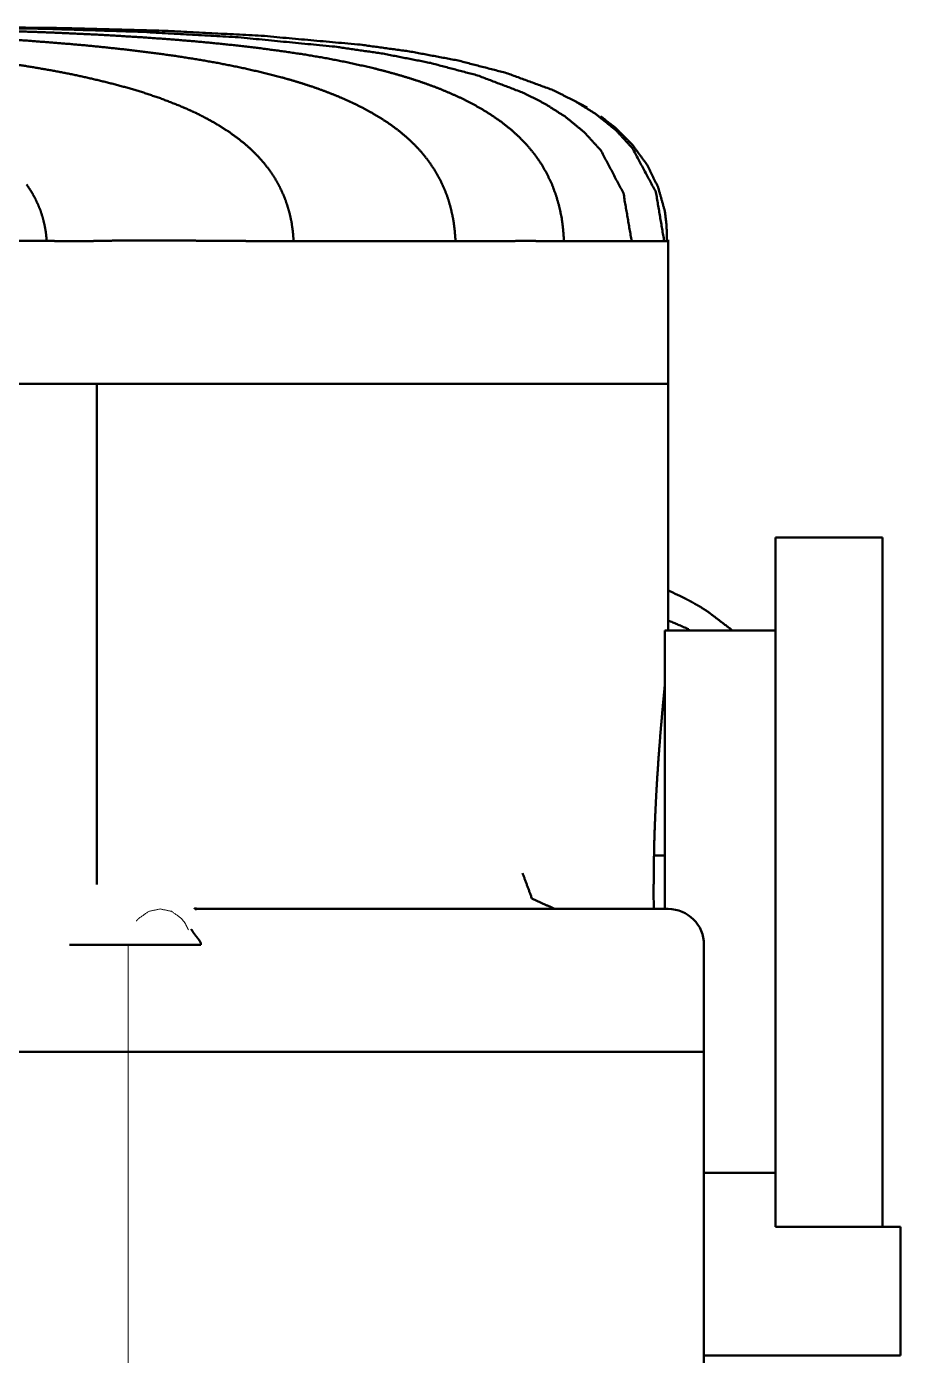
# Paper-space layout 'Layout1' of a CAD drawing. Header units: millimetres. Extents: x 37 to 380, y 30 to 264.
# Drawn here: x 76.69 to 88.92, y 153.85 to 172.45 of the extents above; entities that cross this region are included whole.
import ezdxf

# ---------------------------------------------------------------- set-up
doc = ezdxf.new("R2010")
doc.units = ezdxf.units.MM
doc.layers.add('170', color=7, linetype='Continuous', true_color=0xffffff)

psp = doc.layouts.get("Layout1")

# ---------------------------------------------------------------- linework, layer by layer
at = {"layer": '170', "color": 155, "linetype": 'Continuous', "lineweight": 50}
for p, q in [((84.533, 171.318), (84.336, 171.42)), ((84.359, 171.409), (84.353, 171.414)), ((85.669, 167.449), (85.669, 169.466)), ((77.669, 160.443), (77.669, 167.449)), ((85.669, 163.999), (85.669, 167.449)), ((88.669, 165.299), (87.169, 165.299)), ((87.169, 163.999), (85.619, 163.999)), ((85.47, 160.849), (85.619, 160.849)), ((85.465, 160.098), (85.464, 160.349)), ((79.099, 160.099), (79.037, 160.108)), ((80.972, 160.099), (79.099, 160.099)), ((86.169, 158.099), (86.169, 159.599)), ((80.801, 158.099), (79.128, 158.099)), ((80.801, 158.099), (79.128, 158.099)), ((86.169, 141.549), (86.169, 158.099)), ((86.169, 156.407), (87.169, 156.407)), ((87.169, 156.407), (87.169, 155.649)), ((87.169, 155.649), (88.919, 155.649)), ((88.919, 155.649), (88.919, 153.849)), ((86.169, 153.849), (88.919, 153.849))]:
    psp.add_line(p, q, dxfattribs=at)
at = {"layer": '170', "color": 155, "linetype": 'Continuous', "lineweight": 13}
for p, q in [((78.108, 159.599), (78.108, 158.099)), ((78.108, 158.099), (78.108, 141.549))]:
    psp.add_line(p, q, dxfattribs=at)
at = {"layer": '170', "color": 155, "linetype": 'Continuous', "lineweight": 50}
psp.add_arc((85.669, 159.599), 0.5, 0, 90, dxfattribs=at)
for points, knots in [([(73.33, 172.442), (73.778, 172.439), (74.428, 172.432), (75.078, 172.422), (75.728, 172.409), (76.378, 172.391), (77.028, 172.368), (77.677, 172.338), (78.002, 172.319), (78.326, 172.299), (78.651, 172.276), (78.975, 172.25), (79.299, 172.22), (79.622, 172.187), (79.945, 172.149), (80.267, 172.106), (80.589, 172.058), (80.909, 172.003), (81.228, 171.94), (81.545, 171.867), (81.703, 171.827), (81.86, 171.784), (82.016, 171.738), (82.171, 171.688), (82.324, 171.635), (82.476, 171.577), (82.627, 171.514), (82.774, 171.447), (82.92, 171.374), (83.062, 171.294), (83.2, 171.208), (83.334, 171.115), (83.461, 171.014), (83.583, 170.904), (83.695, 170.787), (83.799, 170.661), (83.892, 170.527), (83.973, 170.386), (84.042, 170.239), (84.099, 170.086), (84.144, 169.929), (84.177, 169.77), (84.198, 169.608), (84.209, 169.445)], [0, 0, 0.036845, 0.090319, 0.143795, 0.197271, 0.250749, 0.304227, 0.357705, 0.384445, 0.411185, 0.437926, 0.464666, 0.491407, 0.518147, 0.544886, 0.571624, 0.598362, 0.625102, 0.651847, 0.678595, 0.691971, 0.705349, 0.718727, 0.732106, 0.745484, 0.758862, 0.772239, 0.785615, 0.798993, 0.812377, 0.825772, 0.839178, 0.852592, 0.866002, 0.879403, 0.892789, 0.906169, 0.919549, 0.93294, 0.946347, 0.959768, 0.973195, 0.986612, 1, 1]), ([(73.85, 172.451), (75.802, 172.445), (77.192, 172.43), (78.583, 172.393), (79.972, 172.323), (81.357, 172.198), (82.046, 172.103), (82.729, 171.975), (83.403, 171.801), (84.055, 171.561), (84.367, 171.406), (84.662, 171.221), (84.934, 171.002), (85.169, 170.746), (85.496, 170.133), (85.612, 169.446)], [0, 0, 0.149189, 0.255513, 0.361827, 0.468149, 0.574461, 0.627619, 0.68079, 0.733971, 0.787125, 0.813717, 0.840348, 0.866999, 0.893599, 0.946703, 1, 1]), ([(73.907, 172.45), (75.565, 172.441), (76.927, 172.42), (78.287, 172.377), (79.647, 172.301), (81.002, 172.17), (81.675, 172.072), (82.343, 171.941), (83.001, 171.766), (83.638, 171.525), (83.942, 171.371), (84.229, 171.188), (84.493, 170.972), (84.723, 170.72), (85.041, 170.12), (85.156, 169.449)], [0, 0, 0.132142, 0.24062, 0.349096, 0.457576, 0.566044, 0.62028, 0.67453, 0.72879, 0.783027, 0.810162, 0.837336, 0.864531, 0.891677, 0.945745, 1, 1]), ([(48.913, 169.449), (48.923, 169.581), (48.942, 169.711), (48.97, 169.84), (49.007, 169.967), (49.053, 170.091), (49.109, 170.21), (49.174, 170.325), (49.246, 170.435), (49.327, 170.54), (49.414, 170.638), (49.508, 170.731), (49.607, 170.819), (49.711, 170.901), (49.818, 170.977), (49.929, 171.049), (50.043, 171.116), (50.159, 171.179), (50.277, 171.239), (50.396, 171.294), (50.518, 171.346), (50.764, 171.441), (51.013, 171.526), (51.266, 171.602), (51.521, 171.67), (51.778, 171.731), (52.036, 171.786), (52.295, 171.836), (52.555, 171.881), (52.815, 171.923), (53.076, 171.961), (53.338, 171.995), (53.6, 172.027), (53.862, 172.056), (54.125, 172.083), (54.65, 172.13), (55.176, 172.17), (55.703, 172.203), (56.23, 172.232), (56.757, 172.257), (57.284, 172.278), (57.811, 172.296), (58.339, 172.311), (59.394, 172.334), (60.449, 172.349), (61.504, 172.357), (62.559, 172.359), (63.087, 172.359), (64.142, 172.359), (65.197, 172.359), (66.253, 172.359), (66.78, 172.359), (67.835, 172.357), (68.891, 172.349), (69.946, 172.334), (71.001, 172.311), (71.528, 172.296), (72.055, 172.278), (72.582, 172.257), (73.109, 172.232), (73.636, 172.203), (74.163, 172.17), (74.689, 172.13), (75.214, 172.083), (75.477, 172.056), (75.739, 172.027), (76.001, 171.995), (76.263, 171.96), (76.524, 171.923), (76.784, 171.881), (77.044, 171.836), (77.303, 171.786), (77.561, 171.73), (77.818, 171.669), (78.073, 171.601), (78.326, 171.526), (78.576, 171.441), (78.822, 171.345), (78.943, 171.293), (79.063, 171.238), (79.181, 171.178), (79.296, 171.115), (79.41, 171.048), (79.521, 170.976), (79.628, 170.899), (79.731, 170.818), (79.83, 170.73), (79.924, 170.637), (80.012, 170.538), (80.092, 170.434), (80.165, 170.324), (80.229, 170.209), (80.285, 170.089), (80.331, 169.965), (80.368, 169.838), (80.396, 169.709), (80.414, 169.579), (80.425, 169.447)], [0, 0, 0.003907, 0.007817, 0.011726, 0.015635, 0.019542, 0.023447, 0.027351, 0.031256, 0.035161, 0.03907, 0.04298, 0.046891, 0.050801, 0.054711, 0.05862, 0.062528, 0.066435, 0.070343, 0.07425, 0.078157, 0.08597, 0.093783, 0.101595, 0.109407, 0.11722, 0.125032, 0.132845, 0.140658, 0.14847, 0.156283, 0.164095, 0.171907, 0.179718, 0.187529, 0.203152, 0.218775, 0.234399, 0.250024, 0.265649, 0.281274, 0.296898, 0.312522, 0.343767, 0.375013, 0.406259, 0.437506, 0.45313, 0.484377, 0.515623, 0.546868, 0.562491, 0.593736, 0.624981, 0.656227, 0.687472, 0.703095, 0.718718, 0.734341, 0.749964, 0.765586, 0.781209, 0.796833, 0.812456, 0.820268, 0.828081, 0.835893, 0.843706, 0.851518, 0.85933, 0.867142, 0.874953, 0.882765, 0.890577, 0.898391, 0.906206, 0.914023, 0.921839, 0.925748, 0.929655, 0.933562, 0.937469, 0.941375, 0.945281, 0.949189, 0.953098, 0.957008, 0.960917, 0.964825, 0.968731, 0.972636, 0.976541, 0.980448, 0.984357, 0.988268, 0.99218, 0.996092, 1, 1]), ([(71.336, 172.426), (71.886, 172.42), (72.488, 172.411), (73.089, 172.4), (73.69, 172.386), (74.291, 172.37), (74.892, 172.349), (75.493, 172.323), (76.094, 172.292), (76.694, 172.254), (76.994, 172.231), (77.293, 172.207), (77.593, 172.18), (77.892, 172.149), (78.191, 172.116), (78.489, 172.078), (78.787, 172.037), (79.084, 171.99), (79.38, 171.938), (79.675, 171.879), (79.968, 171.813), (80.259, 171.739), (80.404, 171.698), (80.548, 171.654), (80.691, 171.607), (80.833, 171.557), (80.973, 171.503), (81.112, 171.446), (81.249, 171.384), (81.384, 171.317), (81.516, 171.246), (81.645, 171.169), (81.771, 171.086), (81.892, 170.997), (82.008, 170.9), (82.117, 170.797), (82.219, 170.687), (82.313, 170.569), (82.397, 170.445), (82.472, 170.314), (82.535, 170.178), (82.588, 170.037), (82.629, 169.892), (82.66, 169.745), (82.68, 169.596), (82.691, 169.446)], [0, 0, 0.043741, 0.091547, 0.139353, 0.18716, 0.234967, 0.282774, 0.330579, 0.378385, 0.426189, 0.450091, 0.473994, 0.497897, 0.521801, 0.545704, 0.569608, 0.593511, 0.617413, 0.641315, 0.665217, 0.689122, 0.713028, 0.724982, 0.736936, 0.74889, 0.760844, 0.772798, 0.784751, 0.796702, 0.808651, 0.820602, 0.832554, 0.844513, 0.856477, 0.868445, 0.88041, 0.892368, 0.904318, 0.916264, 0.928211, 0.940165, 0.952128, 0.964098, 0.976072, 0.988041, 1, 1]), ([(85.649, 169.448), (85.646, 169.662), (85.62, 169.871), (85.526, 170.204), (85.372, 170.517), (85.166, 170.797), (84.921, 171.041), (84.721, 171.197)], [0, 0, 0.10358, 0.205779, 0.373227, 0.541641, 0.70996, 0.877644, 1, 1]), ([(76.686, 170.241), (76.746, 170.153), (76.798, 170.061), (76.845, 169.965), (76.884, 169.867), (76.916, 169.765), (76.941, 169.662), (76.958, 169.557), (76.969, 169.452)], [0, 0, 0.124928, 0.249853, 0.374833, 0.499852, 0.624933, 0.750036, 0.875091, 1, 1]), ([(72.675, 169.458), (72.69, 169.459), (72.704, 169.461), (72.719, 169.462), (72.734, 169.463), (72.749, 169.464), (72.764, 169.466), (72.78, 169.467), (72.795, 169.468), (72.811, 169.469), (72.827, 169.47), (72.844, 169.471), (72.86, 169.472), (72.877, 169.473), (72.894, 169.473), (72.911, 169.474), (72.928, 169.475), (72.946, 169.476), (72.964, 169.476), (72.982, 169.477), (73, 169.477), (73.018, 169.478), (73.037, 169.478), (73.055, 169.479), (73.074, 169.479), (73.093, 169.48), (73.113, 169.48), (73.132, 169.48), (73.152, 169.48), (73.172, 169.481), (73.192, 169.481), (73.212, 169.481), (73.233, 169.481), (73.254, 169.481), (73.274, 169.481), (73.296, 169.481), (73.317, 169.481), (73.338, 169.48), (73.36, 169.48), (73.382, 169.48), (73.404, 169.48), (73.426, 169.479), (73.449, 169.479), (73.471, 169.479), (73.494, 169.478), (73.517, 169.478), (73.54, 169.477), (73.564, 169.476), (73.588, 169.476), (73.618, 169.475), (73.648, 169.474), (73.687, 169.472), (73.726, 169.471), (73.775, 169.469), (73.881, 169.465), (73.939, 169.462), (74.073, 169.456), (74.13, 169.454), (74.188, 169.452), (74.242, 169.449), (74.296, 169.447), (74.347, 169.445), (74.398, 169.444), (74.447, 169.442), (74.495, 169.441), (74.54, 169.44), (74.585, 169.439), (74.637, 169.438), (74.689, 169.437), (74.742, 169.436), (74.795, 169.436), (74.849, 169.436), (74.903, 169.436), (74.959, 169.436), (75.014, 169.436), (75.071, 169.436), (75.128, 169.437), (75.15, 169.437), (75.227, 169.438), (75.372, 169.441), (75.583, 169.444), (75.773, 169.448), (75.842, 169.449), (75.907, 169.45), (75.971, 169.45), (76.033, 169.451), (76.094, 169.452), (76.152, 169.452), (76.21, 169.452), (76.264, 169.453), (76.318, 169.453), (76.383, 169.453), (76.543, 169.452), (76.705, 169.452), (76.825, 169.452), (76.88, 169.452), (76.969, 169.452)], [0, 0, 0.003367, 0.006733, 0.010194, 0.013653, 0.017205, 0.020757, 0.024401, 0.028045, 0.031783, 0.03552, 0.039351, 0.04318, 0.047103, 0.051024, 0.05504, 0.059054, 0.063163, 0.06727, 0.07147, 0.075669, 0.079963, 0.084254, 0.08864, 0.093023, 0.097501, 0.101977, 0.106547, 0.111115, 0.115777, 0.120437, 0.125191, 0.129943, 0.134789, 0.139632, 0.144569, 0.149503, 0.154532, 0.159557, 0.164677, 0.169794, 0.175004, 0.180212, 0.185513, 0.190811, 0.196203, 0.201592, 0.207073, 0.212552, 0.219562, 0.226567, 0.235745, 0.244914, 0.256249, 0.28105, 0.294509, 0.325695, 0.339049, 0.352382, 0.365025, 0.377648, 0.389585, 0.401504, 0.412738, 0.423957, 0.434494, 0.445018, 0.457058, 0.469081, 0.481431, 0.493761, 0.506419, 0.519055, 0.532017, 0.544956, 0.558217, 0.571454, 0.576537, 0.594578, 0.628289, 0.677457, 0.721735, 0.737635, 0.752744, 0.767817, 0.782104, 0.796359, 0.809833, 0.823279, 0.83595, 0.848595, 0.863595, 0.900974, 0.938535, 0.966517, 0.979274, 1, 1]), ([(77.669, 169.45), (77.556, 169.448), (77.442, 169.447), (77.326, 169.447), (77.209, 169.448), (77.089, 169.449), (76.969, 169.452)], [0, 0, 0.160797, 0.323871, 0.489254, 0.657025, 0.827271, 1, 1]), ([(80.425, 169.447), (80.401, 169.447), (80.353, 169.447), (80.301, 169.447), (80.274, 169.447), (80.218, 169.447), (80.158, 169.447), (80.096, 169.447), (80.03, 169.448), (79.96, 169.448), (79.924, 169.448), (79.85, 169.449), (79.772, 169.449), (79.6, 169.451), (79.466, 169.452), (79.235, 169.453), (79.039, 169.454), (78.94, 169.455), (78.751, 169.456), (78.578, 169.456), (78.423, 169.456), (78.293, 169.456), (78.237, 169.456), (78.184, 169.456), (78.13, 169.456), (78.079, 169.456), (78.028, 169.455), (77.979, 169.455), (77.931, 169.454), (77.885, 169.454), (77.838, 169.453), (77.795, 169.453), (77.751, 169.452), (77.71, 169.451), (77.669, 169.45)], [0, 0, 0.008535, 0.026169, 0.044927, 0.054596, 0.075051, 0.096658, 0.11943, 0.143382, 0.168528, 0.181689, 0.208657, 0.236862, 0.299281, 0.347698, 0.43179, 0.50293, 0.538685, 0.607432, 0.670078, 0.726418, 0.773289, 0.793605, 0.813009, 0.832468, 0.851003, 0.869587, 0.887235, 0.904926, 0.921675, 0.938459, 0.954292, 0.970159, 0.985072, 1, 1]), ([(82.691, 169.446), (82.66, 169.446), (82.62, 169.446), (82.571, 169.446), (82.512, 169.446), (82.443, 169.446), (82.404, 169.446), (82.319, 169.447), (82.274, 169.447), (82.174, 169.448), (82.112, 169.448), (82.05, 169.448), (81.984, 169.448), (81.917, 169.448), (81.845, 169.448), (81.772, 169.448), (81.616, 169.448), (81.436, 169.448), (81.277, 169.447), (81.141, 169.447), (81.029, 169.447), (80.858, 169.447), (80.785, 169.447), (80.651, 169.447), (80.542, 169.447), (80.494, 169.447), (80.425, 169.447)], [0, 0, 0.013473, 0.031056, 0.052819, 0.078853, 0.109261, 0.126666, 0.163879, 0.183709, 0.228035, 0.255198, 0.282576, 0.311992, 0.341652, 0.37341, 0.405437, 0.474107, 0.553767, 0.623883, 0.683908, 0.73339, 0.808578, 0.840808, 0.900028, 0.948069, 0.969289, 1, 1]), ([(84.209, 169.445), (84.183, 169.446), (84.169, 169.446), (84.142, 169.446), (84.129, 169.446), (84.102, 169.446), (84.074, 169.447), (84.047, 169.447), (84.033, 169.447), (84.005, 169.447), (83.976, 169.448), (83.948, 169.448), (83.919, 169.448), (83.905, 169.448), (83.876, 169.449), (83.849, 169.449), (83.822, 169.449), (83.79, 169.45), (83.759, 169.45), (83.722, 169.45), (83.685, 169.45), (83.644, 169.45), (83.601, 169.45), (83.507, 169.449), (83.319, 169.448), (83.152, 169.448), (83.007, 169.447), (82.887, 169.446), (82.793, 169.446), (82.761, 169.446), (82.709, 169.446), (82.691, 169.446)], [0, 0, 0.017465, 0.026252, 0.043946, 0.052848, 0.070767, 0.088838, 0.107056, 0.116224, 0.134667, 0.153262, 0.172005, 0.1909, 0.200402, 0.219519, 0.237193, 0.254995, 0.275788, 0.296748, 0.320798, 0.345062, 0.372515, 0.40024, 0.46263, 0.586038, 0.696304, 0.791694, 0.870773, 0.932383, 0.953962, 0.98782, 1, 1]), ([(85.156, 169.449), (85.148, 169.449), (85.132, 169.449), (85.123, 169.449), (85.106, 169.449), (85.097, 169.449), (85.088, 169.449), (85.07, 169.449), (85.06, 169.449), (85.051, 169.449), (85.031, 169.449), (85.011, 169.449), (84.99, 169.449), (84.979, 169.449), (84.968, 169.448), (84.957, 169.448), (84.946, 169.448), (84.922, 169.448), (84.899, 169.448), (84.874, 169.448), (84.848, 169.447), (84.822, 169.447), (84.795, 169.447), (84.767, 169.446), (84.753, 169.446), (84.721, 169.446), (84.703, 169.446), (84.685, 169.445), (84.667, 169.445), (84.629, 169.445), (84.589, 169.445), (84.548, 169.445), (84.505, 169.445), (84.483, 169.445), (84.437, 169.445), (84.39, 169.445), (84.341, 169.445), (84.289, 169.445), (84.236, 169.445), (84.209, 169.445)], [0, 0, 0.008439, 0.025639, 0.034433, 0.052577, 0.061928, 0.071355, 0.090782, 0.100799, 0.110886, 0.131673, 0.153164, 0.175375, 0.186806, 0.198329, 0.210136, 0.222037, 0.246514, 0.271788, 0.297876, 0.324789, 0.352553, 0.381185, 0.410707, 0.425862, 0.459538, 0.478104, 0.497292, 0.516649, 0.556825, 0.598677, 0.642253, 0.687608, 0.711091, 0.759209, 0.809237, 0.86123, 0.915216, 0.971353, 1, 1]), ([(85.612, 169.446), (85.568, 169.445), (85.511, 169.445), (85.441, 169.446), (85.359, 169.447), (85.263, 169.448), (85.156, 169.449)], [0, 0, 0.097189, 0.222303, 0.37528, 0.555987, 0.764287, 1, 1]), ([(85.669, 169.449), (85.665, 169.449), (85.661, 169.449), (85.655, 169.448), (85.652, 169.448), (85.649, 169.448), (85.647, 169.447), (85.644, 169.447), (85.64, 169.447), (85.633, 169.447), (85.626, 169.446), (85.621, 169.446), (85.617, 169.446), (85.612, 169.446)], [0, 0, 0.059002, 0.138471, 0.251335, 0.294844, 0.341653, 0.392025, 0.445778, 0.503003, 0.627794, 0.766117, 0.840725, 0.919265, 1, 1]), ([(77.669, 167.449), (79.251, 167.449), (81.967, 167.449), (83.994, 167.449), (85.246, 167.449), (85.669, 167.449)], [0, 0, 0.197746, 0.537312, 0.790673, 0.947109, 1, 1]), ([(77.669, 167.449), (79.251, 167.449), (81.967, 167.449), (83.994, 167.449), (85.246, 167.449), (85.669, 167.449)], [0, 0, 0.197746, 0.537312, 0.790673, 0.947109, 1, 1]), ([(87.169, 160.349), (87.169, 161.451), (87.169, 163.435), (87.169, 164.809), (87.169, 165.299)], [0, 0, 0.222522, 0.623489, 0.900969, 1, 1]), ([(88.669, 160.349), (88.669, 161.451), (88.669, 163.435), (88.669, 164.809), (88.669, 165.299)], [0, 0, 0.222522, 0.623489, 0.900969, 1, 1]), ([(86.555, 164.007), (86.227, 164.257), (86.133, 164.318), (86.037, 164.374), (85.988, 164.401), (85.939, 164.428), (85.89, 164.453), (85.841, 164.478), (85.669, 164.556)], [0, 0, 0.394492, 0.50113, 0.60766, 0.66089, 0.713964, 0.766785, 0.819385, 1, 1]), ([(85.671, 164.136), (85.914, 164.033), (85.958, 164.012)], [0, 0, 0.843757, 1, 1]), ([(85.619, 163.861), (85.619, 163.065), (85.619, 161.14), (85.619, 160.099)], [0, 0, 0.211539, 0.72336, 1, 1]), ([(85.464, 160.349), (85.465, 160.531), (85.467, 160.711), (85.47, 160.889), (85.474, 161.066), (85.48, 161.242), (85.487, 161.416), (85.491, 161.502), (85.495, 161.588), (85.499, 161.672), (85.504, 161.756), (85.513, 161.919), (85.524, 162.078), (85.534, 162.233), (85.546, 162.383), (85.552, 162.457), (85.557, 162.53), (85.563, 162.601), (85.569, 162.67), (85.581, 162.805), (85.592, 162.932), (85.604, 163.053), (85.62, 163.224)], [0, 0, 0.06307, 0.125592, 0.187574, 0.249029, 0.30995, 0.370351, 0.40036, 0.430119, 0.459498, 0.488498, 0.545362, 0.600719, 0.654589, 0.706963, 0.732591, 0.757841, 0.782646, 0.806879, 0.853629, 0.898125, 0.94038, 1, 1]), ([(83.63, 160.599), (83.761, 160.246), (84.079, 160.099)], [0, 0, 0.518962, 1, 1]), ([(87.169, 160.349), (87.169, 159.168), (87.169, 157.076), (87.169, 156.284)], [0, 0, 0.290488, 0.805351, 1, 1]), ([(88.669, 160.349), (88.669, 159.324), (88.669, 157.45), (88.669, 156.073), (88.669, 155.649)], [0, 0, 0.218111, 0.616914, 0.909883, 1, 1]), ([(79.048, 160.097), (79.061, 160.098), (79.068, 160.099), (79.076, 160.099), (79.081, 160.099), (79.087, 160.099), (79.091, 160.099), (79.095, 160.099), (79.099, 160.099)], [0, 0, 0.264253, 0.402144, 0.544132, 0.655055, 0.767799, 0.844928, 0.922975, 1, 1]), ([(85.669, 160.099), (85.538, 160.099), (84.549, 160.099), (82.862, 160.099), (80.972, 160.099)], [0, 0, 0.027853, 0.238323, 0.597502, 1, 1]), ([(79.128, 159.599), (79.128, 159.604), (79.127, 159.608), (79.126, 159.613), (79.125, 159.617), (79.124, 159.622), (79.122, 159.628), (79.12, 159.633), (79.117, 159.639), (79.113, 159.645), (79.109, 159.652), (79.105, 159.659), (79.1, 159.666), (79.094, 159.674), (79.088, 159.682), (79.081, 159.691), (79.065, 159.71), (79.057, 159.72), (79.048, 159.732), (79.04, 159.743), (79.031, 159.755), (79.023, 159.766), (79.015, 159.778), (79.007, 159.79), (79, 159.802), (78.993, 159.815)], [0, 0, 0.017406, 0.035169, 0.053245, 0.072089, 0.092074, 0.113646, 0.13711, 0.162611, 0.190196, 0.22001, 0.252254, 0.287032, 0.324536, 0.364819, 0.408063, 0.504209, 0.556748, 0.611442, 0.667232, 0.72325, 0.779188, 0.834986, 0.890453, 0.945456, 1, 1]), ([(77.285, 159.599), (77.861, 159.599), (79.128, 159.599)], [0, 0, 0.31263, 1, 1]), ([(79.128, 158.099), (78.497, 158.099), (77.285, 158.099)], [0, 0, 0.342187, 1, 1]), ([(79.128, 158.099), (77.861, 158.099), (77.285, 158.099)], [0, 0, 0.68737, 1, 1]), ([(86.169, 158.099), (86.054, 158.099), (85.176, 158.099), (83.618, 158.099), (81.733, 158.099), (80.801, 158.099)], [0, 0, 0.021357, 0.18492, 0.475081, 0.826269, 1, 1]), ([(80.801, 158.099), (81.733, 158.099), (83.618, 158.099), (85.176, 158.099), (86.054, 158.099), (86.169, 158.099)], [0, 0, 0.173731, 0.524919, 0.81508, 0.978643, 1, 1])]:
    psp.add_open_spline(points, degree=1, knots=knots, dxfattribs=at)
for points in [[(72.676, 167.449), (77.669, 167.449)], [(77.669, 167.449), (72.676, 167.449)], [(85.619, 163.861), (85.619, 163.999)], [(79.051, 160.097), (79.036, 160.108)], [(77.285, 158.099), (72.676, 158.099)], [(77.285, 158.099), (72.676, 158.099)]]:
    psp.add_open_spline(points, degree=1, dxfattribs=at)
at = {"layer": '170', "color": 155, "linetype": 'Continuous', "lineweight": 13}
psp.add_open_spline([(78.951, 159.808), (78.909, 159.894), (78.855, 159.966), (78.715, 160.066), (78.556, 160.099), (78.397, 160.065), (78.254, 159.965), (78.238, 159.948), (78.223, 159.93)], degree=1, knots=[0, 0, 0.105337, 0.205485, 0.395372, 0.575079, 0.755763, 0.948472, 0.974081, 1, 1], dxfattribs=at)

doc.saveas('drawing.dxf')
